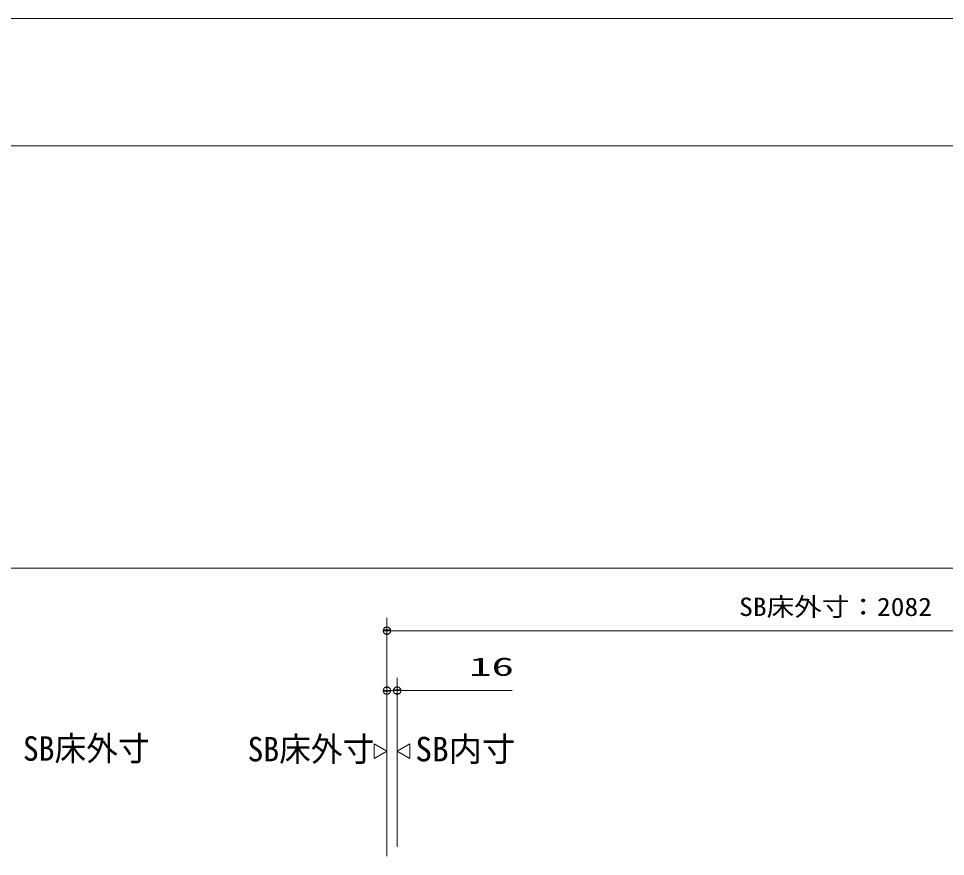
# Model space of a CAD drawing. Units: millimetres on the paper. Extents: x -305 to 305, y -152 to 152.
# Drawn here: x -148.9 to -76.1, y 82.7 to 148.5 of the extents above; entities that cross this region are included whole.
import ezdxf
from ezdxf.enums import TextEntityAlignment as Align

# ---------------------------------------------------------------- set-up
doc = ezdxf.new("R2010")
doc.units = ezdxf.units.MM
for name, color, linetype, lineweight in [('0-0_PV', 7, 'Continuous', 9), ('0-1_0', 7, 'Continuous', 9), ('0-3_図面枠', 3, 'Continuous', 9), ('0-4_DEFPOINTS', 7, 'Continuous', 9)]:
    doc.layers.add(name, color=color, linetype=linetype, lineweight=lineweight)
doc.styles.add('ＭＳ ゴシック', font='')
doc.styles.get('ＭＳ ゴシック').set_extended_font_data('MS Gothic')

# ---------------------------------------------------------------- blocks, each defined once
blk = doc.blocks.new('_DOTSMALL')
at = {"layer": '0-1_0'}
for p, q in [((0.0746, 0.1), (-0.0746, 0.1)), ((0.1223, -0.0248), (-0.1223, -0.0248))]:
    blk.add_line(p, q, dxfattribs=at)
for points in [[(0.125, 0), (0.124, 0.0157), (0.1211, 0.0311), (0.1162, 0.046), (0.1095, 0.0602), (0.1011, 0.0735), (0.0911, 0.0856), (0.0797, 0.0963), (0.067, 0.1055), (0.0532, 0.1131), (0.0386, 0.1189), (0.0234, 0.1228), (0.0078, 0.1248), (-0.0078, 0.1248), (-0.0234, 0.1228), (-0.0386, 0.1189), (-0.0532, 0.1131), (-0.067, 0.1055), (-0.0797, 0.0963), (-0.0911, 0.0856), (-0.1011, 0.0735), (-0.1095, 0.0602), (-0.1162, 0.046), (-0.1211, 0.0311), (-0.124, 0.0157), (-0.125, 0), (0, 0)], [(-0.125, 0), (-0.124, -0.0157), (-0.1211, -0.0311), (-0.1162, -0.046), (-0.1095, -0.0602), (-0.1011, -0.0735), (-0.0911, -0.0856), (-0.0797, -0.0963), (-0.067, -0.1055), (-0.0532, -0.1131), (-0.0386, -0.1189), (-0.0234, -0.1228), (-0.0078, -0.1248), (0.0078, -0.1248), (0.0234, -0.1228), (0.0386, -0.1189), (0.0532, -0.1131), (0.067, -0.1055), (0.0797, -0.0963), (0.0911, -0.0856), (0.1011, -0.0735), (0.1095, -0.0602), (0.1162, -0.046), (0.1211, -0.0311), (0.124, -0.0157), (0.125, 0), (0, 0)]]:
    blk.add_lwpolyline(points, close=True, dxfattribs=at)

msp = doc.modelspace()

# ---------------------------------------------------------------- linework, layer by layer
at = {"layer": '0-0_PV'}
for p, q in [((-262.482, 105.355), (-12.482, 105.355)), ((-119.963, 82.737), (-119.963, 101.437)), ((-119.963, 100.437), (-49.963, 100.437)), ((-119.963, 83.578), (-119.963, 96.737)), ((-119.163, 83.477), (-119.163, 96.737)), ((-119.963, 95.737), (-119.163, 95.737)), ((-119.163, 95.737), (-110.123, 95.737)), ((-119.963, 90.987), (-120.963, 91.564)), ((-120.963, 91.564), (-120.963, 90.41)), ((-120.963, 90.41), (-119.963, 90.987)), ((-118.163, 91.564), (-119.163, 90.987)), ((-119.163, 90.987), (-118.163, 90.41)), ((-118.163, 90.41), (-118.163, 91.564))]:
    msp.add_line(p, q, dxfattribs=at)
at = {"layer": '0-3_図面枠'}
msp.add_lwpolyline([(-291.017, -138.498), (108.983, -138.498), (108.983, 138.502), (-291.017, 138.502)], close=True, dxfattribs=at)
at = {"layer": '0-4_DEFPOINTS'}
msp.add_line((118.983, 148.502), (-301.017, 148.502), dxfattribs=at)

# ---------------------------------------------------------------- block references
at = {"layer": '0-0_PV', "xscale": 2.32, "yscale": 2.32, "rotation": 180}
for p in [(-119.963, 100.437), (-119.163, 95.737)]:
    msp.add_blockref('_DOTSMALL', p, dxfattribs=at)
at = {"layer": '0-0_PV', "xscale": 2.32, "yscale": 2.32}
msp.add_blockref('_DOTSMALL', (-119.963, 95.737), dxfattribs=at)

# ---------------------------------------------------------------- texts
at = {"layer": '0-0_PV', "style": 'ＭＳ ゴシック'}
for s, height, width, p in [('SB床外寸：2082', 1.443, 1.1, (-92.323, 101.159)), ('16', 1.444, 1.8, (-113.523, 96.46)), ('SB床外寸', 1.921, 0.95, (-148.54, 89.651)), ('SB床外寸', 1.921, 0.95, (-130.907, 89.601))]:
    msp.add_text(s, height=height, dxfattribs=dict(at, width=width)).set_placement(p, align=Align.BOTTOM_LEFT)
msp.add_text('SB内寸', height=1.921, dxfattribs=at).set_placement((-117.735, 89.605), align=Align.BOTTOM_LEFT)

doc.saveas('drawing.dxf')
